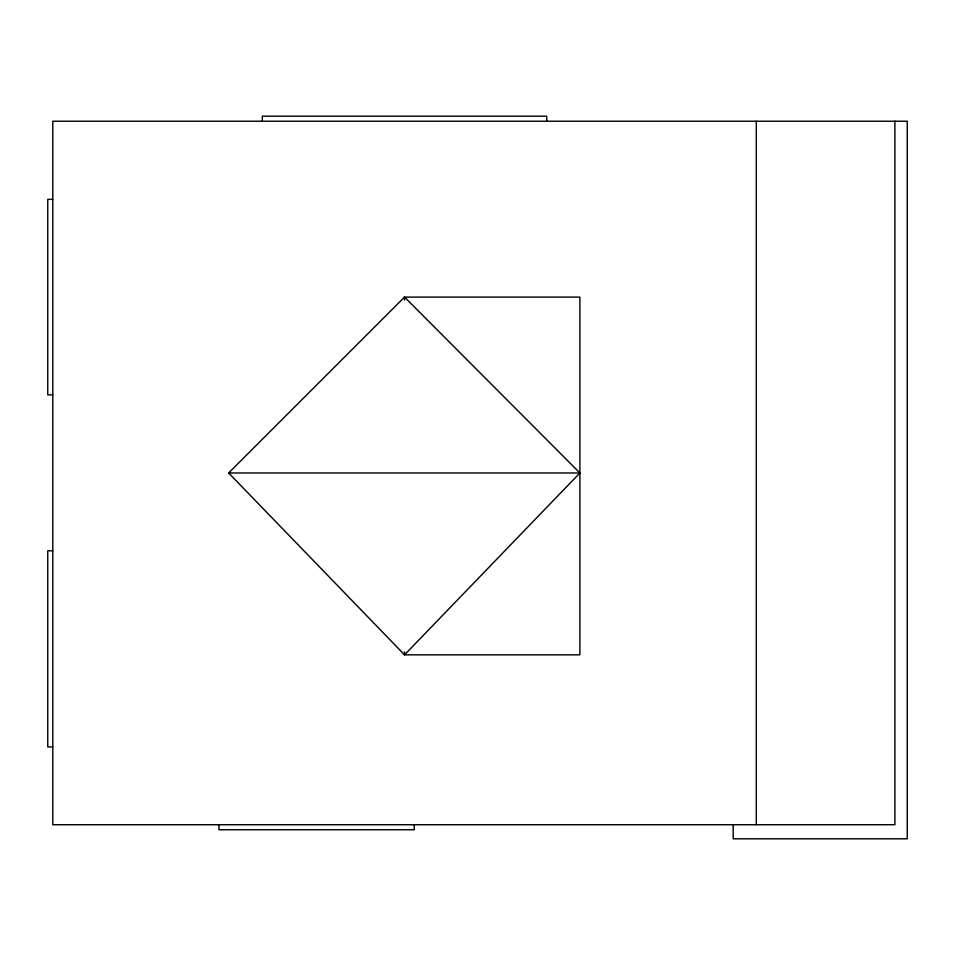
<?xml version="1.0" encoding="UTF-8"?>
<svg xmlns="http://www.w3.org/2000/svg" width="955" height="955" viewBox="0 0 955 955"><rect width="100%" height="100%" fill="white"/><g stroke="black" fill="none" stroke-linecap="round" stroke-linejoin="round"><path stroke-width="1.43" d="M404.538 300.073L404.538 297.101L579.9 472.976L404.538 654.843L228.663 472.976L404.538 297.101L579.9 297.101L579.9 654.843L404.538 654.843L404.538 651.859M52.788 199.356L47.75 199.356L47.75 394.845L52.788 394.845M228.663 472.976L579.9 472.976M52.788 550.784L47.75 550.784L47.75 746.917L52.788 746.917M894.895 121.225L894.895 824.726L52.788 824.726L52.788 121.225L907.25 121.225L907.25 838.812L733.189 838.812L733.189 824.726M756.288 121.225L756.288 824.726M546.738 121.225L546.738 116.188L262.327 116.188L262.327 121.225M414.255 824.726L414.255 829.752L218.946 829.752L218.946 824.726"/></g></svg>
